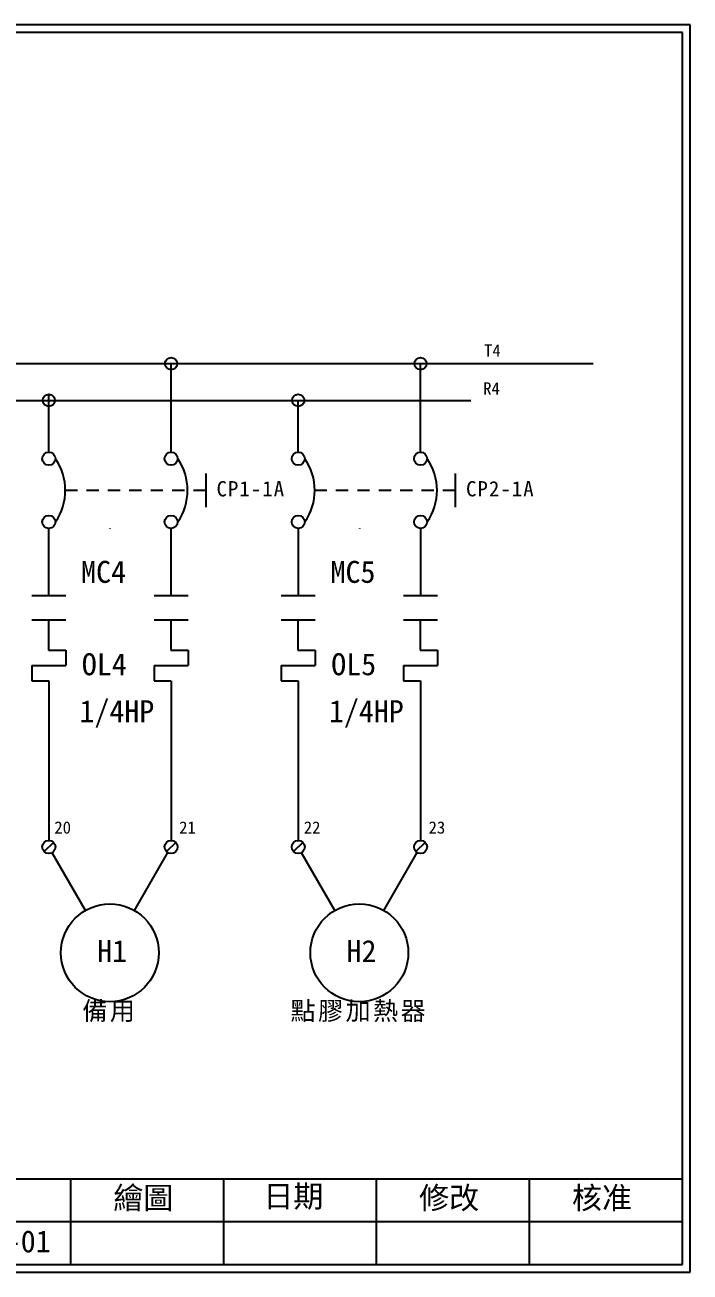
# Model space of a CAD drawing. Extents: x 10 to 297, y 3 to 207.
# Drawn here: x 188.2 to 297, y 3 to 207 of the extents above; entities that cross this region are included whole.
import ezdxf

# ---------------------------------------------------------------- set-up
doc = ezdxf.new("R2010")
doc.units = 0
doc.linetypes.add('HIDDEN9', pattern=[3.5, 2, -1.5])
doc.layers.get('0').update_dxf_attribs({"linetype": 'CONTINUOUS'})
doc.layers.add('圖框層', color=7, linetype='CONTINUOUS')
doc.layers.add('標尺寸層', color=3, linetype='CONTINUOUS')
doc.styles.add('STSL', font='kaiu.ttf')
doc.styles.add('標楷體', font='kaiu.ttf')

msp = doc.modelspace()

# ---------------------------------------------------------------- linework, layer by layer
at = {"color": 7, "linetype": 'HIDDEN9'}
for p, q in [((217.81, 130.85), (194.84, 130.85)), ((258.6, 130.85), (235.63, 130.85))]:
    msp.add_line(p, q, dxfattribs=at)
for p, q in [((212.09, 109.7), (212.09, 104.71)), ((252.88, 109.7), (252.88, 104.71)), ((212.13, 99.71), (212.14, 73.59)), ((192.89, 73.28), (191.38, 71.76)), ((198.13, 62.15), (192.67, 71.59)), ((206.13, 62.15), (211.58, 71.6)), ((212.89, 73.28), (211.38, 71.76)), ((233.69, 73.28), (232.17, 71.76)), ((238.92, 62.15), (233.46, 71.59)), ((246.92, 62.15), (252.38, 71.6)), ((253.69, 73.28), (252.17, 71.76))]:
    msp.add_line(p, q)
for centre, radius in [((212.14, 151.57), 1), ((252.93, 151.57), 1), ((192.14, 145.57), 1), ((232.93, 145.57), 1), ((192.14, 136.03), 1.07), ((212.14, 136.03), 1.07), ((232.93, 136.03), 1.07), ((252.93, 136.03), 1.07), ((192.14, 125.68), 1.07), ((212.14, 125.68), 1.07), ((232.93, 125.68), 1.07), ((252.93, 125.68), 1.07), ((192.14, 72.52), 1.07), ((212.14, 72.52), 1.07), ((232.93, 72.52), 1.07), ((252.93, 72.52), 1.07), ((202.13, 55.22), 8), ((242.92, 55.22), 8)]:
    msp.add_circle(centre, radius)
at = {"color": 7}
for centre in [(185.79, 130.85), (205.79, 130.85), (226.58, 130.85), (246.58, 130.85)]:
    msp.add_arc(centre, 9.05, 325.1286, 34.8714, dxfattribs=at)
at = {"layer": '圖框層', "color": 7}
for p, q in [((297, 206.97), (10, 206.97)), ((297, 3), (297, 206.97)), ((295.75, 205.72), (11.25, 205.72)), ((295.75, 4.25), (295.75, 205.72)), ((11.25, 18.25), (295.75, 18.25)), ((195.75, 4.25), (195.75, 18.25)), ((220.75, 4.25), (220.75, 18.25)), ((245.75, 4.25), (245.75, 18.25)), ((270.75, 4.25), (270.75, 18.25)), ((145.75, 11.25), (295.75, 11.25)), ((11.25, 4.25), (295.75, 4.25)), ((10, 3), (297, 3))]:
    msp.add_line(p, q, dxfattribs=at)
at = {"layer": '標尺寸層', "color": 7}
for p, q in [((166.94, 151.57), (281.14, 151.57)), ((212.14, 145.57), (212.14, 151.57)), ((252.93, 137.1), (252.93, 151.57)), ((166.94, 145.57), (261.14, 145.57)), ((192.14, 137.1), (192.14, 146.57)), ((212.14, 137.1), (212.14, 145.57)), ((232.93, 137.1), (232.93, 145.57)), ((217.81, 133.59), (217.81, 128.12)), ((258.6, 133.59), (258.6, 128.12)), ((192.14, 113.68), (192.14, 124.61)), ((192.14, 124.61), (192.14, 124.54)), ((202.14, 124.61), (202.14, 124.54)), ((212.14, 113.68), (212.14, 124.61)), ((212.14, 124.61), (212.14, 124.54)), ((232.93, 124.61), (232.93, 124.54)), ((232.93, 124.54), (232.93, 113.68)), ((242.93, 124.61), (242.93, 124.54)), ((252.93, 124.61), (252.93, 124.54)), ((252.93, 124.54), (252.93, 113.68)), ((189.36, 113.68), (194.93, 113.68)), ((209.36, 113.68), (214.93, 113.68)), ((230.15, 113.68), (235.72, 113.68)), ((250.15, 113.68), (255.72, 113.68)), ((189.36, 109.7), (194.93, 109.7)), ((192.09, 109.7), (192.09, 104.7)), ((209.36, 109.7), (214.93, 109.7)), ((230.15, 109.7), (235.72, 109.7)), ((232.88, 109.7), (232.88, 104.7)), ((250.15, 109.7), (255.72, 109.7)), ((192.09, 104.7), (194.93, 104.7)), ((194.93, 104.7), (194.93, 102.2)), ((212.09, 104.71), (214.93, 104.71)), ((214.93, 104.71), (214.93, 102.21)), ((232.88, 104.7), (235.72, 104.7)), ((235.72, 104.7), (235.72, 102.2)), ((252.88, 104.71), (255.72, 104.71)), ((255.72, 104.71), (255.72, 102.21)), ((189.36, 102.2), (194.93, 102.2)), ((189.36, 102.2), (189.36, 99.7)), ((209.36, 102.21), (214.93, 102.21)), ((209.36, 102.21), (209.36, 99.71)), ((230.15, 102.2), (235.72, 102.2)), ((230.15, 102.2), (230.15, 99.7)), ((250.15, 102.21), (255.72, 102.21)), ((250.15, 102.21), (250.15, 99.71)), ((189.36, 99.7), (192.12, 99.7)), ((192.12, 99.7), (192.14, 73.59)), ((209.36, 99.71), (212.12, 99.71)), ((230.15, 99.7), (232.91, 99.7)), ((232.91, 99.7), (232.93, 73.59)), ((250.15, 99.71), (252.91, 99.71)), ((252.91, 99.71), (252.93, 73.59))]:
    msp.add_line(p, q, dxfattribs=at)

# ---------------------------------------------------------------- texts
at = {"color": 0, "attachment_point": 2, "style": '標楷體'}
for s, insert, char_height, width in [('\\pt5;{\\T1.1;CP1-1A}', (225.18, 132.36), 2.5, 12.3036), ('\\pt5;{\\T1.1;CP2-1A}', (265.98, 132.36), 2.5, 12.3036), ('{\\T1.1;備用}', (202.13, 47.22), 3, 33.5839), ('{\\T1.1;點膠加熱器}', (242.92, 47.22), 3, 33.5839)]:
    msp.add_mtext(s, dxfattribs=dict(at, insert=insert, char_height=char_height, width=width))
at = {"layer": '圖框層', "color": 4, "style": 'STSL'}
for s, height, p in [('T4', 2, (263.32, 152.71)), ('R4', 2, (263.17, 146.52)), ('MC4', 3.6, (197.42, 115.72)), ('MC5', 3.6, (238.21, 115.72)), ('OL4', 3.6, (197.54, 100.61)), ('OL5', 3.6, (238.33, 100.61)), ('1/4HP', 3.6, (197.15, 92.93)), ('1/4HP', 3.6, (237.95, 92.93)), ('20', 2, (193.05, 74.71)), ('21', 2, (213.46, 74.71)), ('22', 2, (233.84, 74.71)), ('23', 2, (254.25, 74.71)), ('H1', 3.6, (200.04, 53.7)), ('H2', 3.6, (240.83, 53.7)), ('繪圖', 3.6, (202.69, 13.34)), ('日期', 3.6, (227.22, 13.59)), ('修改', 3.6, (252.69, 13.34)), ('核准', 3.6, (277.69, 13.34)), ('1201E-01', 3.6, (172.86, 6.22))]:
    msp.add_text(s, height=height, dxfattribs=at).set_placement(p)

doc.saveas('drawing.dxf')
